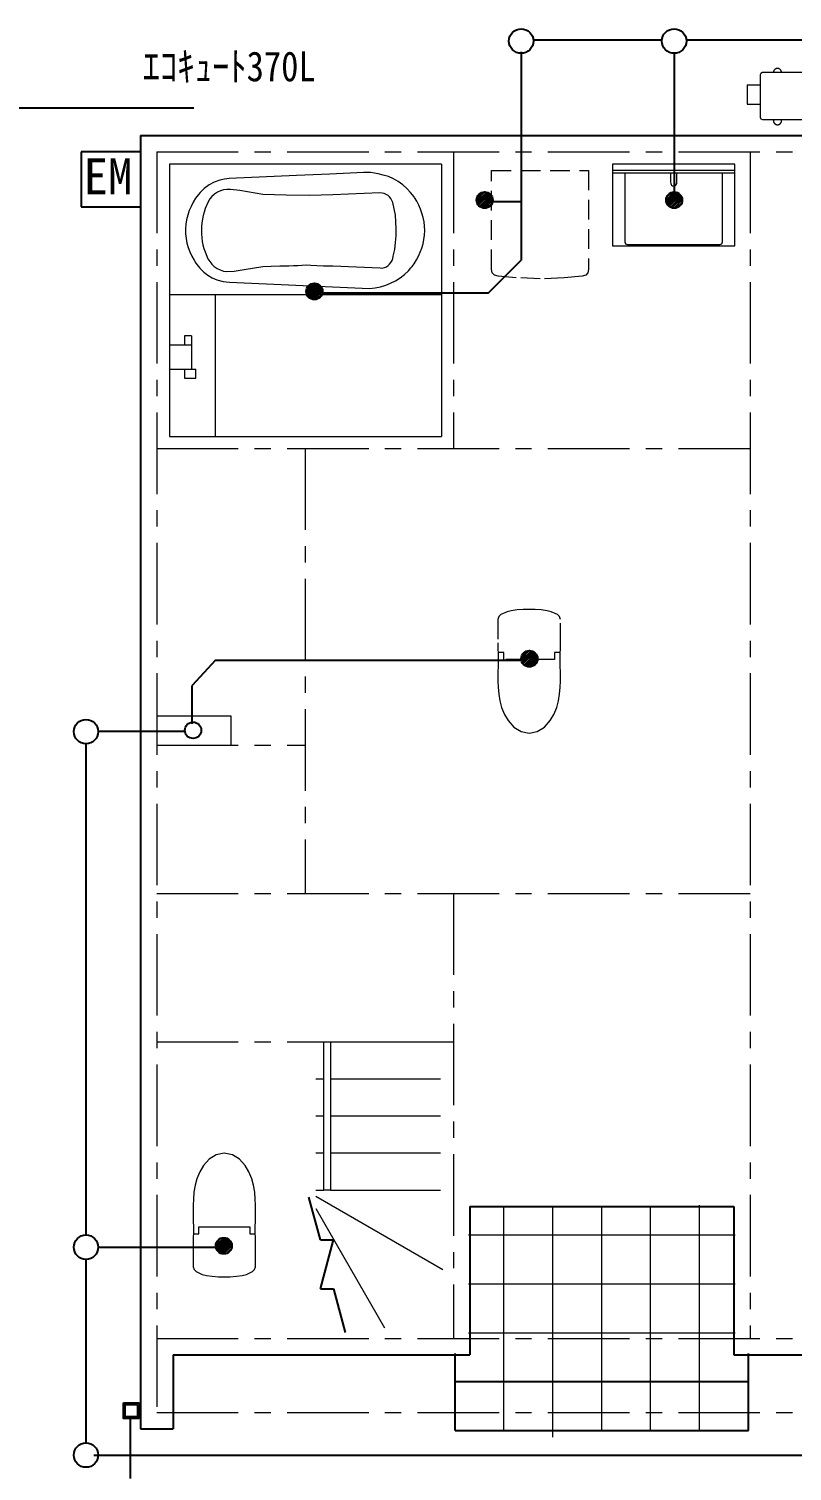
# Model space of a CAD drawing. Units: millimetres at full size, sheet at 1:150. Extents: x -163003 to 39665, y -31756 to 660749.
# Drawn here: x -65217 to -58192, y -11984 to 1287 of the extents above; entities that cross this region are included whole.
import ezdxf
from ezdxf.enums import TextEntityAlignment as Align

# ---------------------------------------------------------------- set-up
doc = ezdxf.new("R2010")
doc.units = ezdxf.units.MM
doc.header["$LTSCALE"] = 150
doc.linetypes.add('CHAIN1', pattern=[8, 5, -1, 1, -1])
doc.linetypes.add('DASHED1', pattern=[1.8, 1.2, -0.6])
for name, color, linetype, lineweight in [('2-1_通り芯', 1, 'CHAIN1', 18), ('2-2', 7, 'Continuous', 25), ('2-4', 134, 'Continuous', 25), ('2-6', 4, 'Continuous', 9)]:
    doc.layers.add(name, color=color, linetype=linetype, lineweight=lineweight)
doc.styles.add('ＭＳ ゴシック', font='')
doc.styles.get('ＭＳ ゴシック').set_extended_font_data('MS Gothic')

msp = doc.modelspace()

# ---------------------------------------------------------------- linework, layer by layer
at = {"layer": '2-1_通り芯'}
for p, q in [((-64039.5, 157), (-53119.5, 157)), ((-64039.5, 157), (-64039.5, -11445.5)), ((-61309.5, 157), (-61309.5, -2573)), ((-58579.5, 157), (-58579.5, -10763)), ((-64039.5, -2573), (-58579.5, -2573)), ((-62674.5, -2573), (-62674.5, -6668)), ((-64039.5, -5303), (-62674.5, -5303)), ((-64039.5, -6668), (-58579.5, -6668)), ((-61309.5, -6668), (-61309.5, -10763)), ((-64039.5, -8033), (-61309.5, -8033)), ((-64039.5, -10763), (-53119.5, -10763)), ((-64039.5, -11445.5), (-53119.5, -11445.5))]:
    msp.add_line(p, q, dxfattribs=at)
msp.add_lwpolyline([(-64039.5, -5033), (-63357, -5033), (-63357, -5303)], dxfattribs=at)
at = {"layer": '2-2', "color": 6}
for p, q in [((-64189.5, 307), (-64189.5, -11595.5)), ((-61159.5, -9548), (-58729.5, -9548)), ((-61159.5, -9548), (-61159.5, -10913)), ((-58729.5, -9548), (-58729.5, -10913)), ((-63889.5, -10913), (-61159.5, -10913)), ((-63889.5, -10913), (-63889.5, -11595.5)), ((-58729.5, -10913), (-53269.5, -10913)), ((-64189.5, -11595.5), (-63889.5, -11595.5))]:
    msp.add_line(p, q, dxfattribs=at)
msp.add_lwpolyline([(-64189.5, 307), (-52969.5, 307), (-52969.5, -11595.5)], dxfattribs=at)
at = {"layer": '2-4'}
for p, q in [((-60686.1, 1076.3), (-60686.1, -842)), ((-59390.5, 1183.7), (-60574, 1183.7)), ((-59278.4, 1071.7), (-59278.4, -301.4)), ((-52037.7, 1183.7), (-59166.2, 1183.7)), ((-63697.3, 556.9), (-65336.3, 556.9)), ((-61022.1, -213.9), (-61096.9, -288.7)), ((-61003.2, -216.2), (-61094.6, -307.6)), ((-61047.9, -218.5), (-61092.3, -262.8)), ((-60987.8, -222.1), (-61088.7, -322.9)), ((-60975, -230.4), (-61080.4, -335.8)), ((-60964.3, -240.9), (-61069.9, -346.5)), ((-60955.7, -253.6), (-61057.2, -355)), ((-59278.1, -213.9), (-59353, -288.7)), ((-59259.3, -216.2), (-59350.6, -307.6)), ((-59304, -218.5), (-59348.3, -262.8)), ((-59243.9, -222.1), (-59344.8, -322.9)), ((-59231, -230.4), (-59336.4, -335.8)), ((-59220.3, -240.9), (-59325.9, -346.5)), ((-59211.8, -253.6), (-59313.2, -355)), ((-60949.7, -268.7), (-61042, -361.1)), ((-60946.9, -287.2), (-61023.6, -363.8)), ((-60950.6, -312.1), (-60998.7, -360.2)), ((-60954.2, -301.4), (-60686.1, -301.4)), ((-59205.7, -268.7), (-59298.1, -361.1)), ((-59203, -287.2), (-59279.6, -363.8)), ((-59206.7, -312.1), (-59254.7, -360.2)), ((-60985.9, -1141.8), (-60686.1, -842)), ((-62589.1, -1054.2), (-62664, -1129.1)), ((-62570.3, -1056.6), (-62661.6, -1147.9)), ((-62615, -1058.9), (-62659.3, -1103.2)), ((-62554.9, -1062.4), (-62655.8, -1163.3)), ((-62542, -1070.7), (-62647.5, -1176.2)), ((-62531.3, -1081.2), (-62636.9, -1186.9)), ((-62522.8, -1093.9), (-62624.3, -1195.4)), ((-62516.7, -1109.1), (-62609.1, -1201.5)), ((-62514, -1127.6), (-62590.6, -1204.2)), ((-62517.7, -1152.5), (-62565.7, -1200.5)), ((-62521.3, -1141.8), (-60985.9, -1141.8)), ((-60611, -4434.2), (-60685.8, -4509)), ((-60592.1, -4436.5), (-60683.4, -4527.9)), ((-60636.8, -4438.8), (-60681.2, -4483.2)), ((-60576.7, -4442.4), (-60677.6, -4543.2)), ((-60563.8, -4450.7), (-60669.3, -4556.1)), ((-60553.2, -4461.2), (-60658.8, -4566.8)), ((-60544.6, -4473.9), (-60646.1, -4575.4)), ((-60538.6, -4489), (-60630.9, -4581.4)), ((-60535.8, -4507.5), (-60612.4, -4584.1)), ((-63498.3, -4521.7), (-63713.8, -4754.6)), ((-63498.3, -4521.7), (-60681.7, -4521.7)), ((-60539.5, -4532.4), (-60587.6, -4580.5)), ((-63713.8, -5107), (-63713.8, -4754.6)), ((-64691, -5292.1), (-64691, -9811.1)), ((-63783.3, -5179.6), (-64578.5, -5179.6)), ((-64578.5, -9923.6), (-63493.4, -9923.6)), ((-63422.7, -9836), (-63497.5, -9910.9)), ((-63403.8, -9838.4), (-63495.1, -9929.7)), ((-63448.5, -9840.6), (-63492.9, -9885)), ((-63388.4, -9844.2), (-63489.3, -9945.1)), ((-63375.5, -9852.5), (-63481, -9958)), ((-63364.8, -9863), (-63470.5, -9968.7)), ((-63356.3, -9875.7), (-63457.8, -9977.2)), ((-63350.3, -9890.9), (-63442.6, -9983.2)), ((-63347.5, -9909.4), (-63424.1, -9986)), ((-63351.2, -9934.3), (-63399.3, -9982.3)), ((-64691, -10036.1), (-64691, -11727.8)), ((-64283.3, -11505.8), (-64283.3, -12053.5)), ((-64618.9, -11836.7), (-52032.3, -11836.7))]:
    msp.add_line(p, q, dxfattribs=at)
for centre, radius in [((-60686.1, 1174.9), 112.5), ((-59278.4, 1174.9), 112.5), ((-61021.9, -288.9), 75), ((-59278, -288.9), 75), ((-62589, -1129.2), 75), ((-60610.8, -4509.2), 75), ((-64691, -5179.6), 112.5), ((-63705.4, -5166.7), 75), ((-64691, -9923.6), 112.5), ((-63422.5, -9911), 75), ((-64691, -11836.6), 112.5)]:
    msp.add_circle(centre, radius, dxfattribs=at)
at = {"layer": '2-6'}
for p, q in [((-57340.3, 885.3), (-58465.3, 885.3)), ((-58326.8, 922.8), (-58327.9, 922.8)), ((-58604.8, 772.8), (-58604.8, 592.8)), ((-58604.8, 772.8), (-58487.8, 772.8)), ((-58604.8, 592.8), (-58487.8, 592.8)), ((-58364.8, 442.8), (-58364.8, 451.8)), ((-58327.9, 405.3), (-58326.8, 405.3)), ((-58289.9, 441.7), (-58289.9, 451.8)), ((-63923.2, 40.8), (-63923.2, -2464.2)), ((-61418.2, 40.8), (-63923.2, 40.8)), ((-61418.2, 40.8), (-61418.2, -2464.2)), ((-59844.8, -12.2), (-58719.8, -12.2)), ((-59844.8, -38), (-58719.8, -38)), ((-61418.2, -1159.2), (-63923.2, -1159.2)), ((-63503.2, -1159.2), (-63503.2, -2464.2)), ((-63783.7, -1538.7), (-63783.7, -1622.7)), ((-63719.2, -1538.7), (-63783.7, -1538.7)), ((-63719.2, -1538.7), (-63719.2, -1843.2)), ((-63719.2, -1622.7), (-63923.2, -1622.7)), ((-63923.2, -1843.2), (-63680.2, -1843.2)), ((-63783.7, -1843.2), (-63783.7, -1927.2)), ((-63923.2, -2464.2), (-61418.2, -2464.2)), ((-62577, -8033), (-62502, -8033)), ((-62502, -8033), (-62442, -8033)), ((-62502, -9398), (-62502, -8033)), ((-62442, -8033), (-62442, -9398)), ((-62442, -8033), (-61429.5, -8033)), ((-62577, -8374.2), (-62502, -8374.2)), ((-62442, -8374.2), (-61429.5, -8374.2)), ((-62577, -8715.5), (-62502, -8715.5)), ((-62442, -8715.5), (-61429.5, -8715.5)), ((-62577, -9056.7), (-62502, -9056.7)), ((-62442, -9056.7), (-61429.5, -9056.7)), ((-62577, -9398), (-62502, -9398)), ((-62442, -9398), (-62502, -9398)), ((-62442, -9398), (-61429.5, -9398)), ((-62577, -9454.3), (-61407, -10129.8)), ((-59044.5, -11610.5), (-59044.5, -9536.7)), ((-62577, -9566.9), (-61942.7, -10665.5)), ((-60844.5, -11610.5), (-60844.5, -9556.2)), ((-60394.5, -11670.5), (-60394.5, -9556.2)), ((-59944.5, -11610.5), (-59944.5, -9556.2)), ((-59494.5, -11610.5), (-59494.5, -9556.2)), ((-61170.7, -9810.5), (-58718.2, -9810.5)), ((-63705, -9890.1), (-63705, -10102.8)), ((-61170.7, -10260.5), (-58718.2, -10260.5)), ((-61170.7, -10710.5), (-58718.2, -10710.5))]:
    msp.add_line(p, q, dxfattribs=at)
at = {"layer": '2-6', "color": 5, "lineweight": 25}
for p, q in [((-64734.9, 156.7), (-64734.9, -351.9)), ((-64194.1, 156.7), (-64734.9, 156.7)), ((-64734.9, -351.9), (-64188.9, -351.9))]:
    msp.add_line(p, q, dxfattribs=at)
at = {"layer": '2-6', "linetype": 'DASHED1'}
for p, q in [((-60065.4, -16.2), (-60065.4, -923.7)), ((-60951.9, -956.7), (-60957.9, -923.7)), ((-60065.4, -923.7), (-60071.4, -956.7)), ((-60930.9, -977.7), (-60951.9, -956.7)), ((-60897.9, -988.2), (-60930.9, -977.7)), ((-60732.9, -1003.2), (-60897.9, -988.2)), ((-60510.9, -1013.7), (-60732.9, -1003.2)), ((-60290.4, -1003.2), (-60510.9, -1013.7)), ((-60125.4, -988.2), (-60290.4, -1003.2)), ((-60092.4, -977.7), (-60125.4, -988.2)), ((-60071.4, -956.7), (-60092.4, -977.7))]:
    msp.add_line(p, q, dxfattribs=at)
at = {"layer": '2-6', "color": 7, "lineweight": 25}
for p, q in [((-62534.1, -9855.5), (-62638.9, -9464.5)), ((-62534.1, -10305.5), (-62413.5, -9855.5)), ((-62534.1, -9855.5), (-62413.5, -9855.5)), ((-62534.1, -10305.5), (-62413.5, -10305.5)), ((-62413.5, -10305.5), (-62305.1, -10710)), ((-61294.5, -11610.5), (-61294.5, -10901.7)), ((-58594.5, -11610.5), (-58594.5, -10901.7)), ((-61294.5, -11160.5), (-58594.5, -11160.5)), ((-64344.3, -11355.9), (-64201.8, -11355.9)), ((-64201.8, -11355.9), (-64201.8, -11498.4)), ((-61294.5, -11610.5), (-58594.5, -11610.5))]:
    msp.add_line(p, q, dxfattribs=at)
at = {"layer": '2-6'}
for points in [[(-58465.3, 885.3), (-58480.3, 877.8), (-58487.8, 862.8)], [(-58487.8, 862.8), (-58487.8, 474.3), (-58480.3, 459.3), (-58465.3, 451.8), (-57340.3, 451.8)], [(-58361.4, 901), (-58361.8, 900), (-58362.2, 899), (-58362.6, 898), (-58363, 897), (-58363.3, 895.9), (-58363.6, 894.9), (-58363.8, 893.8), (-58364.1, 892.8), (-58364.3, 891.7), (-58364.4, 890.6), (-58364.6, 889.6), (-58364.7, 888.5), (-58364.8, 887.4), (-58364.8, 886.3), (-58364.8, 885.3)], [(-58327.9, 922.8), (-58329, 922.7), (-58330, 922.7), (-58331.1, 922.6), (-58332.2, 922.4), (-58333.3, 922.3), (-58334.3, 922.1), (-58335.4, 921.9), (-58336.4, 921.6), (-58337.5, 921.4), (-58338.5, 921.1), (-58339.5, 920.7), (-58340.6, 920.4), (-58341.6, 920), (-58342.6, 919.5), (-58343.5, 919.1), (-58344.5, 918.6), (-58345.5, 918.1), (-58346.4, 917.6), (-58347.3, 917), (-58348.2, 916.4), (-58349.1, 915.8), (-58350, 915.1), (-58350.8, 914.5), (-58351.7, 913.8), (-58352.5, 913.1), (-58353.3, 912.3), (-58354, 911.6), (-58354.8, 910.8), (-58355.5, 910), (-58356.2, 909.2), (-58356.9, 908.3), (-58357.5, 907.5), (-58358.2, 906.6), (-58358.8, 905.7), (-58359.4, 904.8), (-58359.9, 903.9), (-58360.4, 902.9), (-58360.9, 901.9), (-58361.4, 901)], [(-58311.1, 919.1), (-58312.1, 919.5), (-58313.1, 920), (-58314.1, 920.4), (-58315.1, 920.7), (-58316.2, 921.1), (-58317.2, 921.4), (-58318.2, 921.6), (-58319.3, 921.9), (-58320.4, 922.1), (-58321.4, 922.3), (-58322.5, 922.4), (-58323.6, 922.6), (-58324.6, 922.7), (-58325.7, 922.7), (-58326.8, 922.8)], [(-58289.8, 885.3), (-58289.9, 886.3), (-58289.9, 887.4), (-58290, 888.5), (-58290.1, 889.6), (-58290.2, 890.6), (-58290.4, 891.7), (-58290.6, 892.8), (-58290.8, 893.8), (-58291.1, 894.9), (-58291.4, 895.9), (-58291.7, 897), (-58292.1, 898), (-58292.4, 899), (-58292.8, 900), (-58293.3, 901), (-58293.8, 901.9), (-58294.2, 902.9), (-58294.8, 903.9), (-58295.3, 904.8), (-58295.9, 905.7), (-58296.5, 906.6), (-58297.1, 907.5), (-58297.8, 908.3), (-58298.5, 909.2), (-58299.2, 910), (-58299.9, 910.8), (-58300.6, 911.6), (-58301.4, 912.3), (-58302.2, 913.1), (-58303, 913.8), (-58303.8, 914.5), (-58304.7, 915.1), (-58305.6, 915.8), (-58306.4, 916.4), (-58307.4, 917), (-58308.3, 917.6), (-58309.2, 918.1), (-58310.2, 918.6), (-58311.1, 919.1)], [(-58364.8, 442.8), (-58364.8, 441.7), (-58364.8, 440.6), (-58364.7, 439.5), (-58364.6, 438.4), (-58364.4, 437.4), (-58364.3, 436.3), (-58364.1, 435.2), (-58363.8, 434.2), (-58363.6, 433.1), (-58363.3, 432.1), (-58363, 431.1), (-58362.6, 430), (-58362.2, 429), (-58361.8, 428), (-58361.4, 427), (-58360.9, 426.1), (-58360.4, 425.1), (-58359.9, 424.2), (-58359.4, 423.2), (-58358.8, 422.3), (-58358.2, 421.4), (-58357.5, 420.5), (-58356.9, 419.7), (-58356.2, 418.8), (-58355.5, 418), (-58354.8, 417.2), (-58354, 416.4), (-58353.3, 415.7), (-58352.5, 414.9), (-58351.7, 414.2), (-58350.8, 413.5), (-58350, 412.9), (-58349.1, 412.2), (-58348.2, 411.6), (-58347.3, 411), (-58346.4, 410.5), (-58345.5, 409.9), (-58344.5, 409.4), (-58343.5, 408.9)], [(-58343.5, 408.9), (-58342.6, 408.5), (-58341.6, 408.1), (-58340.6, 407.7), (-58339.5, 407.3), (-58338.5, 407), (-58337.5, 406.7), (-58336.4, 406.4), (-58335.4, 406.1), (-58334.3, 405.9), (-58333.3, 405.7), (-58332.2, 405.6), (-58331.1, 405.5), (-58330, 405.4), (-58329, 405.3), (-58327.9, 405.3)], [(-58326.8, 405.3), (-58325.7, 405.3), (-58324.6, 405.4), (-58323.6, 405.5), (-58322.5, 405.6), (-58321.4, 405.7), (-58320.4, 405.9), (-58319.3, 406.1), (-58318.2, 406.4), (-58317.2, 406.7), (-58316.2, 407), (-58315.1, 407.3), (-58314.1, 407.7), (-58313.1, 408.1), (-58312.1, 408.5), (-58311.1, 408.9), (-58310.2, 409.4), (-58309.2, 409.9), (-58308.3, 410.5), (-58307.4, 411), (-58306.4, 411.6), (-58305.6, 412.2), (-58304.7, 412.9), (-58303.8, 413.5), (-58303, 414.2), (-58302.2, 414.9), (-58301.4, 415.7), (-58300.6, 416.4), (-58299.9, 417.2), (-58299.2, 418), (-58298.5, 418.8), (-58297.8, 419.7), (-58297.1, 420.5), (-58296.5, 421.4), (-58295.9, 422.3), (-58295.3, 423.2), (-58294.8, 424.2), (-58294.2, 425.1), (-58293.8, 426.1), (-58293.3, 427)], [(-58293.3, 427), (-58292.8, 428), (-58292.4, 429), (-58292.1, 430), (-58291.7, 431.1), (-58291.4, 432.1), (-58291.1, 433.1), (-58290.8, 434.2), (-58290.6, 435.2), (-58290.4, 436.3), (-58290.2, 437.4), (-58290.1, 438.4), (-58290, 439.5), (-58289.9, 440.6), (-58289.9, 441.7), (-58289.8, 442.8)], [(-61587.6, -447.8), (-61599.6, -408.8), (-61611.6, -371.3), (-61628.1, -333.8), (-61647.6, -297.8), (-61668.6, -263.3), (-61671.6, -258.8), (-61703.1, -218.3), (-61737.6, -180.8), (-61776.6, -147.8), (-61818.6, -117.8), (-61862.1, -93.8), (-61907.1, -72.8), (-61955.1, -57.8), (-62003.1, -45.8), (-62069.1, -35.3), (-62138.1, -33.8), (-62447.1, -48.8), (-62754.6, -62.3), (-63372.6, -90.8), (-63416.1, -95.3), (-63459.6, -105.8), (-63510.6, -123.8), (-63558.6, -149.3), (-63602.1, -180.8), (-63621.6, -198.8), (-63641.1, -218.3), (-63656.1, -237.8), (-63681.6, -270.8), (-63704.1, -308.3), (-63723.6, -345.8), (-63741.6, -384.8), (-63755.1, -426.8), (-63765.6, -468.8), (-63771.6, -510.8), (-63774.6, -554.3)], [(-59730.6, -38), (-59730.6, -671.8), (-59725.6, -690.8), (-59706.1, -698.4), (-58858.5, -698.4), (-58839.1, -690.8), (-58834.1, -671.8), (-58834.1, -38)], [(-59311, -38), (-59311, -121.9), (-59309.6, -136.8), (-59305.6, -145.8), (-59301.4, -151.6), (-59293, -157.8), (-59282.3, -160), (-59271.7, -157.8), (-59263.2, -151.6), (-59259.1, -145.8), (-59255.1, -136.8), (-59253.6, -121.9), (-59253.6, -38)], [(-63063.6, -236.3), (-63276.6, -198.8), (-63362.1, -191.3), (-63393.6, -189.8), (-63425.1, -194.3), (-63453.6, -203.3), (-63482.1, -216.8), (-63507.6, -233.3), (-63531.6, -254.3), (-63551.1, -278.3), (-63566.1, -305.3), (-63593.1, -366.8), (-63603.6, -399.8), (-63612.6, -431.3), (-63620.1, -464.3), (-63624.6, -498.8), (-63627.6, -531.8), (-63629.1, -566.3), (-63629.1, -600.8), (-63626.1, -633.8), (-63621.6, -668.3), (-63614.1, -701.3), (-63605.1, -734.3), (-63594.6, -765.8), (-63569.1, -828.8), (-63552.6, -854.3), (-63533.1, -878.3), (-63510.6, -899.3), (-63485.1, -917.3), (-63456.6, -930.8), (-63426.3, -942), (-63397.1, -945.3), (-63327.8, -942), (-63235.7, -927.2), (-63063.6, -899.3)], [(-61911.6, -246.8), (-61928.1, -236.3), (-61946.1, -228.8), (-61965.6, -224.3), (-61986.6, -222.8), (-62418.6, -240.8), (-62633.1, -245.3), (-62849.1, -243.8), (-63063.6, -236.3)], [(-63063.6, -899.3), (-62987.1, -896.3), (-62906.1, -893.3), (-62823.6, -891.8), (-62781.6, -890.3), (-62741.1, -888.8), (-62705.1, -885.8), (-62663.1, -884.3), (-62622.6, -885.8), (-62567.1, -890.3), (-62504.1, -893.3), (-62418.6, -894.8), (-61985.1, -912.8), (-61964.1, -914.3), (-61944.6, -909.8), (-61926.6, -902.3), (-61911.6, -890.3), (-61896.6, -876.8), (-61884.6, -861.8), (-61874.1, -845.3), (-61866.6, -827.3), (-61863.6, -803.3), (-61850.1, -741.8), (-61841.1, -678.8), (-61835.1, -615.8), (-61835.1, -552.8), (-61838.1, -489.8), (-61844.1, -428.3), (-61854.6, -369.8), (-61868.1, -311.3), (-61884.6, -273.8), (-61896.6, -258.8), (-61911.6, -246.8)], [(-63774.6, -554.3), (-63774.6, -597.8), (-63770.1, -641.3), (-63762.6, -683.3), (-63750.6, -725.3), (-63735.6, -765.8), (-63717.6, -804.8), (-63696.6, -842.3), (-63678.6, -867.8), (-63642.6, -915.8), (-63606.6, -951.8), (-63569.1, -980.3), (-63530.1, -1002.8), (-63486.6, -1020.8), (-63429.6, -1037.3), (-63401.1, -1041.8), (-63371.1, -1044.8), (-62082.6, -1101.8), (-62028.6, -1095.8), (-61980.6, -1085.3), (-61932.6, -1071.8), (-61887.6, -1053.8), (-61842.6, -1031.3), (-61799.1, -1004.3), (-61760.1, -974.3), (-61722.6, -938.3), (-61700.1, -912.8), (-61689.6, -899.3), (-61670.1, -873.8), (-61649.1, -839.3), (-61631.1, -804.8), (-61614.6, -767.3), (-61599.6, -729.8), (-61589.1, -690.8), (-61581.6, -650.3), (-61577.1, -609.8), (-61574.1, -569.3), (-61575.6, -528.8), (-61580.1, -488.3), (-61587.6, -447.8)], [(-63783.7, -1927.2), (-63680.2, -1927.2), (-63680.2, -1843.2)], [(-63417.8, -9058.2), (-63492.3, -9072.6), (-63558.2, -9113.5), (-63611, -9172.5), (-63644.6, -9229.6), (-63671.7, -9294.9), (-63687, -9353.4), (-63697.2, -9416.7), (-63702.8, -9480.7), (-63704.9, -9536.6), (-63705, -9606.3), (-63703.5, -9684.8), (-63702.7, -9735.8), (-63705, -9890.1)], [(-63705, -10102.8), (-63696.8, -10130.2), (-63677.7, -10148.7), (-63621.5, -10173.7), (-63582.6, -10184.4), (-63529.2, -10191.5), (-63472.2, -10195.6), (-63417.8, -10196.7), (-63363.4, -10195.6), (-63306.4, -10191.5), (-63253, -10184.4), (-63214.1, -10173.7), (-63157.9, -10148.7), (-63138.8, -10130.2), (-63130.5, -10102.8), (-63130.5, -9890.1), (-63132.9, -9735.8), (-63132.1, -9684.8), (-63130.5, -9606.3), (-63130.7, -9536.6), (-63132.8, -9480.7), (-63138.3, -9416.7), (-63148.5, -9353.4), (-63163.8, -9294.9), (-63191, -9229.6), (-63224.6, -9172.5), (-63277.4, -9113.5), (-63343.3, -9072.6), (-63417.8, -9058.2)], [(-63703.7, -9800.6), (-63652.3, -9800.5), (-63652.3, -9735.8), (-63183.3, -9735.8), (-63183.3, -9800.5), (-63131.9, -9800.6)]]:
    msp.add_lwpolyline(points, dxfattribs=at)
msp.add_lwpolyline([(-58719.8, 40.8), (-59844.8, 40.8), (-59844.8, -709.2), (-58719.8, -709.2)], close=True, dxfattribs=at)
at = {"layer": '2-6', "linetype": 'DASHED1'}
for points in [[(-60957.9, -923.7), (-60957.9, -16.2), (-60065.4, -16.2)], [(-60612.6, -5192.7), (-60538.2, -5178.4), (-60472.3, -5137.5), (-60419.5, -5078.4), (-60385.8, -5021.4), (-60358.7, -4956.1), (-60343.4, -4897.5), (-60333.2, -4834.3), (-60327.6, -4770.3), (-60325.6, -4714.4), (-60325.4, -4644.7), (-60326.9, -4566.1), (-60327.8, -4515.1), (-60325.4, -4360.9), (-60325.4, -4148.2), (-60333.7, -4120.8), (-60352.7, -4102.3), (-60408.9, -4077.2), (-60447.8, -4066.6), (-60501.3, -4059.5), (-60558.3, -4055.4), (-60612.6, -4054.2), (-60667, -4055.4), (-60724, -4059.5), (-60777.5, -4066.6), (-60816.4, -4077.2), (-60872.6, -4102.3), (-60891.6, -4120.8), (-60899.9, -4148.2), (-60899.9, -4360.9), (-60897.5, -4515.1), (-60898.4, -4566.1), (-60899.9, -4644.7), (-60899.7, -4714.4), (-60897.6, -4770.3), (-60892.1, -4834.3), (-60881.9, -4897.5), (-60866.6, -4956.1), (-60839.4, -5021.4), (-60805.8, -5078.4)], [(-60326.8, -4450.4), (-60378.2, -4450.4), (-60378.2, -4515.2), (-60847.1, -4515.2), (-60847.1, -4450.4), (-60898.5, -4450.4)], [(-60805.8, -5078.4), (-60753, -5137.5), (-60687.1, -5178.4), (-60612.6, -5192.7)]]:
    msp.add_lwpolyline(points, dxfattribs=at)
at = {"layer": '2-6', "color": 7, "lineweight": 25}
msp.add_lwpolyline([(-64201.8, -11498.4), (-64344.3, -11498.4), (-64344.3, -11355.9)], dxfattribs=at)
msp.add_lwpolyline([(-64216.8, -11370.9), (-64216.8, -11483.4), (-64329.3, -11483.4), (-64329.3, -11370.9)], close=True, dxfattribs=at)

# ---------------------------------------------------------------- texts
at = {"layer": '2-6', "style": 'ＭＳ ゴシック', "width": 0.85}
msp.add_text('ｴｺｷｭｰﾄ370L', height=274.9, dxfattribs=at).set_placement((-64168.8, 722.5), align=Align.BOTTOM_LEFT)
at = {"layer": '2-6', "color": 5, "style": 'ＭＳ ゴシック'}
msp.add_text('EM', height=329.9, dxfattribs=at).set_placement((-64712.8, -332.9), align=Align.BOTTOM_LEFT)

doc.saveas('drawing.dxf')
